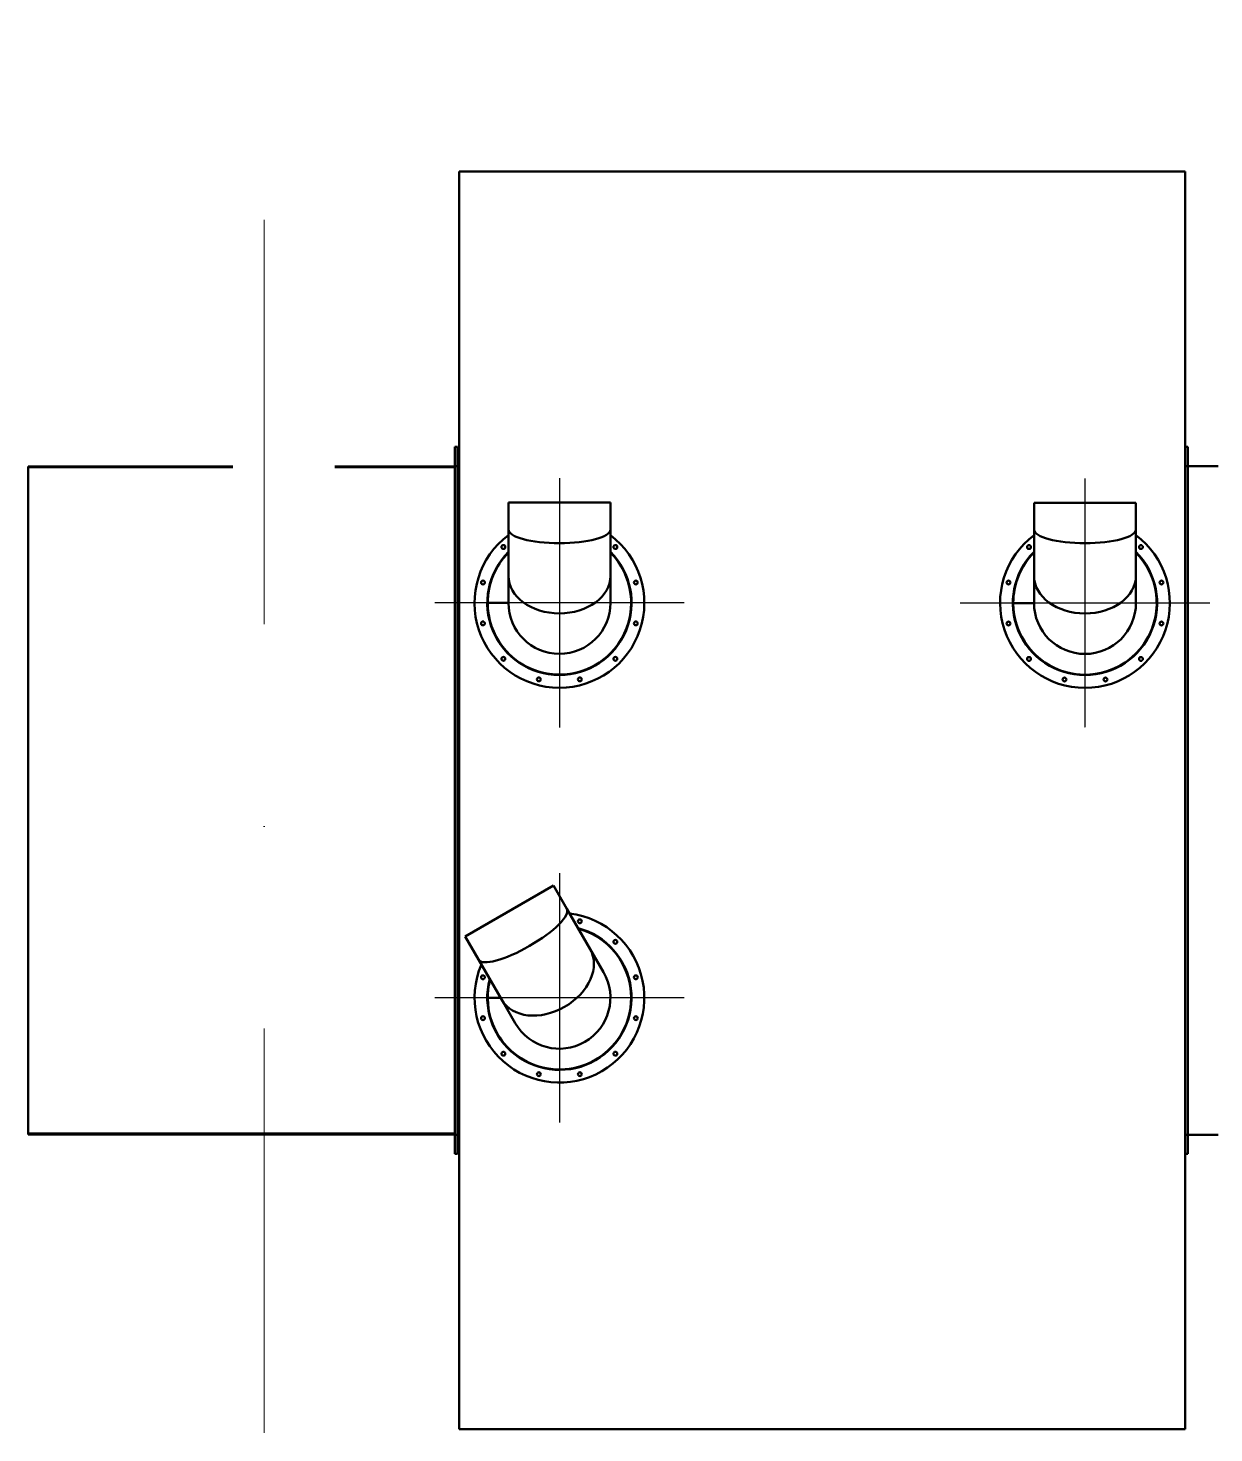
# Model space of a CAD drawing. Header units: metres. Extents: x 31500 to 1073645, y -1029792 to 61053.
# Drawn here: x 116967 to 120690, y -555295 to -550883 of the extents above; entities that cross this region are included whole.
import ezdxf

# ---------------------------------------------------------------- set-up
doc = ezdxf.new("R2010")
doc.units = ezdxf.units.M
doc.linetypes.add('CHAIN', pattern=[0.3543, 0.2362, -0.0295, 0.0591, -0.0295])
doc.linetypes.add('ČERCHOVANÁ', pattern=[25.4, 12.7, -6.35, 0, -6.35])
doc.layers.add('Osa(ISO)', color=6, linetype='Continuous', lineweight=25, true_color=0xff00ff)
doc.layers.add('Středová značka(ISO)', color=6, linetype='Continuous', lineweight=25, true_color=0xff00ff)
doc.layers.add('Viditelné hrany(ISO)', color=7, linetype='Continuous', lineweight=50)

msp = doc.modelspace()

# ---------------------------------------------------------------- linework, layer by layer
at = {"layer": 'Osa(ISO)', "linetype": 'ČERCHOVANÁ', "lineweight": 0, "ltscale": 100}
msp.add_line((117708.5, -555294.8), (117708.5, -518630.4), dxfattribs=at)
at = {"layer": 'Středová značka(ISO)', "linetype": 'CHAIN', "ltscale": 23.990969}
for p, q in [((118635.5, -552296.6), (118635.5, -553079.6)), ((120285.5, -552296.8), (120285.5, -553079.8)), ((119027, -552688.1), (118244, -552688.1)), ((120677, -552688.3), (119894, -552688.3)), ((118635.5, -553536.6), (118635.5, -554319.6)), ((119027, -553928.1), (118244, -553928.1))]:
    msp.add_line(p, q, dxfattribs=at)
at = {"layer": 'Viditelné hrany(ISO)'}
for p, q in [((118320.5, -551333.1), (118320.5, -553702.5)), ((118320.5, -551333.1), (120445.5, -551333.1)), ((120445.5, -551333.1), (120600.5, -551333.1)), ((120600.5, -555283.1), (120600.5, -551333.1)), ((118307.5, -552258.1), (118307.5, -552198.1)), ((118307.5, -552198.1), (118315.5, -552198.1)), ((118315.5, -552198.1), (118315.5, -552258.1)), ((120608.5, -552198.1), (120600.5, -552198.1)), ((120608.5, -552258.1), (120608.5, -552198.1)), ((116967.5, -552262.1), (116967.5, -552259.1)), ((117610.5, -552259.1), (116967.5, -552259.1)), ((116967.5, -554354.1), (116967.5, -552262.1)), ((116967.5, -552262.1), (117610.5, -552262.1)), ((118307.5, -552259.1), (117930.5, -552259.1)), ((117930.5, -552262.1), (118307.5, -552262.1)), ((118315.5, -552258.1), (118307.5, -552258.1)), ((118307.5, -553680), (118307.5, -552258.1)), ((118315.5, -552258.1), (118307.5, -552258.1)), ((118315.5, -553693.8), (118315.5, -552258.1)), ((120600.5, -552258.1), (120608.5, -552258.1)), ((120600.5, -552258.1), (120608.5, -552258.1)), ((120608.5, -552258.1), (120608.5, -554358.1)), ((120703.5, -552258.1), (120608.5, -552258.1)), ((118795.5, -552373.1), (118475.5, -552373.1)), ((118475.5, -552373.1), (118475.5, -552457.5)), ((118795.5, -552373.1), (118475.5, -552373.1)), ((118795.5, -552373.1), (118795.5, -552457.5)), ((120445.5, -552373.3), (120125.5, -552373.3)), ((120125.5, -552373.3), (120125.5, -552457.7)), ((120445.5, -552373.3), (120125.5, -552373.3)), ((120445.5, -552373.3), (120445.5, -552457.7)), ((118475.5, -552457.5), (118475.5, -552603.7)), ((118795.5, -552457.5), (118795.5, -552603.7)), ((120125.5, -552457.7), (120125.5, -552603.9)), ((120445.5, -552457.7), (120445.5, -552603.9)), ((118475.5, -552603.7), (118475.5, -552688.1)), ((118795.5, -552603.7), (118795.5, -552688.1)), ((120125.5, -552603.9), (120125.5, -552688.3)), ((120445.5, -552603.9), (120445.5, -552688.3)), ((118410.2, -552688), (118475.5, -552688.1)), ((118475.5, -552688.1), (118410.2, -552688.1)), ((118861, -552688.1), (118860.7, -552688.1)), ((118860.7, -552688.1), (118861, -552688.1)), ((120060.2, -552688.3), (120125.5, -552688.3)), ((120125.5, -552688.3), (120060.2, -552688.3)), ((120511, -552688.3), (120510.7, -552688.3)), ((120510.7, -552688.4), (120511, -552688.4)), ((118616.5, -553575.3), (118339.4, -553735.3)), ((118616.5, -553575.3), (118339.4, -553735.3)), ((118616.5, -553575.3), (118658.7, -553648.4)), ((118658.7, -553648.4), (118731.8, -553775)), ((118307.5, -554358.1), (118307.5, -553680)), ((118315.5, -554358.1), (118315.5, -553693.8)), ((118320.5, -553702.5), (118320.5, -555283.1)), ((118339.4, -553735.3), (118381.6, -553808.4)), ((118731.8, -553775), (118774, -553848.1)), ((118381.6, -553808.4), (118454.7, -553935)), ((118410.2, -553928), (118450.7, -553928)), ((118450.7, -553928.1), (118410.2, -553928.1)), ((118454.7, -553935), (118496.9, -554008.1)), ((118861, -553928.1), (118860.7, -553928.1)), ((118860.7, -553928.1), (118861, -553928.1)), ((116967.5, -554357.1), (116967.5, -554354.1)), ((118307.5, -554354.1), (116967.5, -554354.1)), ((118307.5, -554357.1), (116967.5, -554357.1)), ((118307.5, -554418.1), (118307.5, -554358.1)), ((118307.5, -554358.1), (118315.5, -554358.1)), ((118315.5, -554358.1), (118307.5, -554358.1)), ((118315.5, -554358.1), (118315.5, -554418.1)), ((120608.5, -554358.1), (120600.5, -554358.1)), ((120600.5, -554358.1), (120608.5, -554358.1)), ((120608.5, -554418.1), (120608.5, -554358.1)), ((120703.5, -554358.1), (120608.5, -554358.1)), ((118315.5, -554418.1), (118307.5, -554418.1)), ((120600.5, -554418.1), (120608.5, -554418.1)), ((118320.5, -555283.1), (120600.5, -555283.1))]:
    msp.add_line(p, q, dxfattribs=at)
for centre in [(118459.7, -552512.4), (118811.2, -552512.4), (120109.7, -552512.6), (120461.2, -552512.6), (118395.4, -552623.8), (118875.5, -552623.8), (120045.4, -552624), (120525.5, -552624), (118395.4, -552752.4), (118875.5, -552752.4), (120045.4, -552752.7), (120525.5, -552752.7), (118459.7, -552863.8), (118811.2, -552863.8), (120109.7, -552864.1), (120461.2, -552864.1), (118571.1, -552928.1), (118699.8, -552928.1), (120221.1, -552928.4), (120349.8, -552928.4), (118699.8, -553688), (118811.2, -553752.4), (118395.4, -553863.8), (118875.5, -553863.8), (118395.4, -553992.4), (118875.5, -553992.4), (118459.7, -554103.8), (118811.2, -554103.8), (118571.1, -554168.1), (118699.8, -554168.1)]:
    msp.add_circle(centre, 6, dxfattribs=at)
for centre, radius, start, end in [((118318, -552237.6), 2.5, 0, 180), ((118635.5, -552688.1), 266.5, 126.8968, 53.1032), ((120285.5, -552688.3), 266.5, 126.8968, 53.1032), ((118635.5, -552688.1), 226.5, 134.9429, 45.0571), ((118635.5, -552688.1), 225.5, 135.197, 359.99), ((118635.5, -552688.1), 225.2, 180, 44.7382), ((118635.5, -552688.1), 225.2, 135.2618, 179.99), ((118635.5, -552688.1), 225.5, 0, 44.803), ((120285.5, -552688.3), 226.5, 134.9429, 45.0571), ((120285.5, -552688.3), 225.5, 135.197, 359.99), ((120285.5, -552688.3), 225.2, 180, 44.7382), ((120285.5, -552688.3), 225.2, 135.2618, 179.99), ((120285.5, -552688.3), 225.5, 0, 44.803), ((118635.5, -552688.1), 223.5, 179.99, 180), ((118635.5, -552688.1), 160, 180, 0), ((120285.5, -552688.3), 223.5, 179.99, 180), ((120285.5, -552688.3), 160, 180, 0), ((118635.5, -553928.1), 266.5, 156.8968, 83.1032), ((118635.5, -553928.1), 226.5, 164.9429, 75.0571), ((118635.5, -553928.1), 225.2, 180, 74.7382), ((118635.5, -553928.1), 225.5, 0, 74.803), ((118635.5, -553928.1), 160, 210, 30), ((118635.5, -553928.1), 225.5, 165.197, 359.99), ((118635.5, -553928.1), 225.2, 165.2618, 179.99), ((118635.5, -553928.1), 223.5, 179.99, 180), ((118318, -554378.6), 2.5, 180, 0)]:
    msp.add_arc(centre, radius, start, end, dxfattribs=at)
for centre, major_axis, ratio in [((118635.5, -552457.5), (160, 0), 0.267949), ((120285.5, -552457.7), (160, 0), 0.267949), ((118635.5, -552603.7), (160, 0), 0.732051), ((120285.5, -552603.9), (160, 0), 0.732051), ((118520.2, -553728.4), (138.6, 80), 0.267949), ((118593.3, -553855), (138.6, 80), 0.732051)]:
    msp.add_ellipse(centre, major_axis=major_axis, ratio=ratio, start_param=3.141593, end_param=6.283185, dxfattribs=at)

doc.saveas('drawing.dxf')
